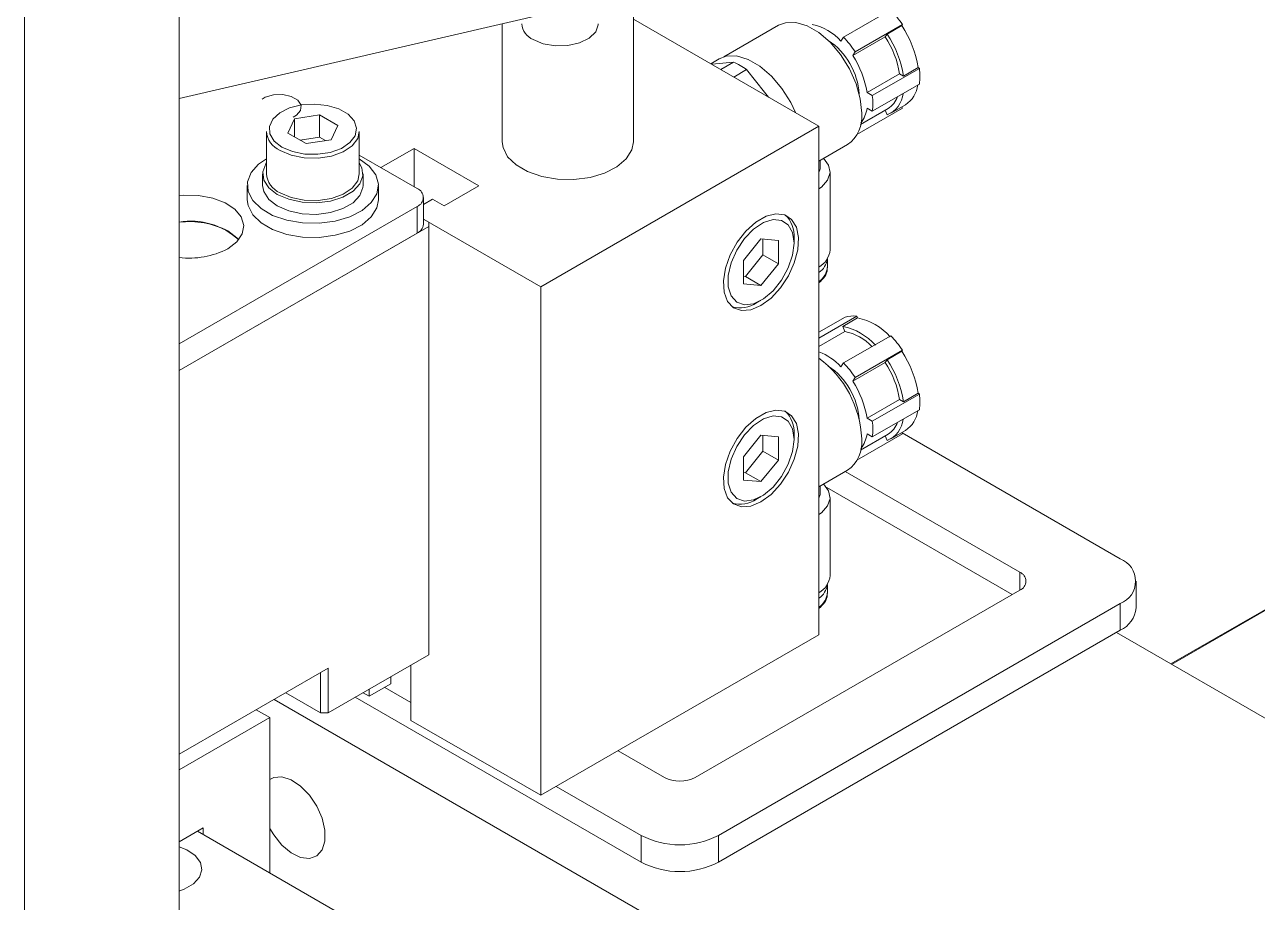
# Model space of a CAD drawing. Header units: millimetres. Extents: x 169 to 14583, y -399 to 10804.
# Drawn here: x 10669.7 to 10782.5, y 8012.6 to 8092.9 of the extents above; entities that cross this region are included whole.
import ezdxf

# ---------------------------------------------------------------- set-up
doc = ezdxf.new("R2010")
doc.units = ezdxf.units.MM
doc.header["$LTSCALE"] = 35

msp = doc.modelspace()

# ---------------------------------------------------------------- linework, layer by layer
at = {"color": 7, "linetype": 'Continuous', "lineweight": 18}
for p, q in [((10669.669, 8490.013), (10669.669, 7997.076)), ((10683.811, 8481.849), (10683.811, 8005.24)), ((10924.227, 8120.72), (10774.632, 8034.361)), ((10725.379, 8082.187), (10725.379, 8097.493)), ((10717.964, 8094.03), (10683.811, 8086.143)), ((10748.218, 8093.821), (10744.621, 8091.745)), ((10713.379, 8092.971), (10713.379, 8082.187)), ((10742.36, 8083.616), (10725.379, 8093.419)), ((10738.671, 8092.842), (10733.668, 8089.953)), ((10750.006, 8092.901), (10745.692, 8090.411)), ((10748.599, 8092.037), (10749.943, 8092.812)), ((10749.943, 8092.812), (10750.006, 8092.901)), ((10744.621, 8091.745), (10744.379, 8091.401)), ((10748.42, 8091.782), (10745.451, 8090.068)), ((10748.42, 8091.782), (10748.599, 8092.037)), ((10745.451, 8090.068), (10745.692, 8090.411)), ((10733.245, 8089.767), (10732.475, 8089.322)), ((10732.902, 8089.319), (10732.537, 8089.287)), ((10734.555, 8089.467), (10732.902, 8089.319)), ((10733.39, 8088.794), (10734.555, 8089.467)), ((10734.573, 8088.111), (10735.739, 8088.784)), ((10737.392, 8086.727), (10735.739, 8088.784)), ((10749.733, 8088.4), (10746.763, 8086.685)), ((10751.559, 8088.897), (10747.246, 8086.406)), ((10750.091, 8088.193), (10749.733, 8088.4)), ((10751.434, 8088.969), (10750.091, 8088.193)), ((10751.559, 8088.897), (10751.434, 8088.969)), ((10751.559, 8087.468), (10747.246, 8084.978)), ((10737.757, 8086.273), (10737.392, 8086.727)), ((10747.246, 8086.406), (10746.763, 8086.685)), ((10694.377, 8084.294), (10696.654, 8084.647)), ((10698.322, 8083.684), (10696.654, 8084.647)), ((10696.654, 8082.605), (10696.654, 8084.647)), ((10750.006, 8085.257), (10745.844, 8082.854)), ((10746.174, 8083.779), (10748.686, 8085.229)), ((10746.763, 8085.256), (10747.246, 8084.978)), ((10748.599, 8084.642), (10748.429, 8085.081)), ((10748.936, 8084.796), (10750.28, 8085.572)), ((10750.006, 8085.257), (10749.956, 8085.385)), ((10693.766, 8082.979), (10694.377, 8084.294)), ((10694.377, 8082.627), (10694.377, 8084.294)), ((10697.711, 8082.369), (10698.322, 8083.684)), ((10716.904, 8068.921), (10742.36, 8083.616)), ((10742.36, 8037.073), (10742.36, 8083.616)), ((10691.794, 8083.128), (10691.794, 8079.249)), ((10693.766, 8082.979), (10695.434, 8082.017)), ((10694.888, 8082.332), (10696.654, 8082.605)), ((10697.711, 8082.369), (10695.434, 8082.017)), ((10697.2, 8082.29), (10696.654, 8082.605)), ((10700.294, 8079.249), (10700.294, 8083.128)), ((10702.267, 8079.82), (10705.307, 8081.575)), ((10705.307, 8081.575), (10711.247, 8078.146)), ((10705.307, 8078.065), (10705.307, 8081.575)), ((10742.36, 8080.422), (10744.971, 8081.929)), ((10705.59, 8077.902), (10700.294, 8080.959)), ((10742.484, 8079.869), (10742.484, 8080.494)), ((10691.444, 8079.249), (10691.444, 8078.188)), ((10700.644, 8078.188), (10700.644, 8079.249)), ((10743.384, 8072.285), (10743.384, 8079.445)), ((10690.044, 8078.188), (10690.044, 8076.881)), ((10702.044, 8076.881), (10702.044, 8078.188)), ((10711.247, 8078.146), (10708.065, 8076.309)), ((10706.176, 8074.636), (10706.176, 8077.085)), ((10707.004, 8076.921), (10706.176, 8076.443)), ((10708.065, 8076.309), (10707.004, 8076.921)), ((10705.59, 8076.269), (10683.811, 8063.696)), ((10705.59, 8073.819), (10705.59, 8076.269)), ((10706.651, 8074.431), (10683.811, 8061.246)), ((10706.176, 8075.114), (10716.904, 8068.921)), ((10706.176, 8075.114), (10706.651, 8074.84)), ((10706.651, 8074.431), (10706.651, 8074.84)), ((10706.651, 8035.237), (10706.651, 8074.431)), ((10705.59, 8073.819), (10683.811, 8061.246)), ((10735.465, 8071.307), (10737.056, 8073.286)), ((10737.056, 8073.286), (10738.647, 8073.143)), ((10737.233, 8073.27), (10737.233, 8071.838)), ((10740.085, 8072.913), (10740.085, 8073.387)), ((10738.647, 8073.143), (10738.647, 8071.022)), ((10735.465, 8069.185), (10735.465, 8071.307)), ((10737.233, 8071.838), (10735.642, 8069.859)), ((10738.647, 8071.022), (10737.056, 8069.043)), ((10737.233, 8071.838), (10738.647, 8071.022)), ((10743.134, 8070.733), (10743.134, 8071.471)), ((10735.642, 8069.859), (10735.465, 8069.875)), ((10735.642, 8069.859), (10737.056, 8069.043)), ((10716.904, 8022.378), (10716.904, 8068.921)), ((10737.056, 8069.043), (10735.465, 8069.185)), ((10736.646, 8067.43), (10737.057, 8067.667)), ((10745.826, 8066.225), (10742.36, 8064.224)), ((10744.754, 8066.129), (10742.36, 8064.747)), ((10744.545, 8065.288), (10745.889, 8066.064)), ((10745.889, 8066.064), (10745.826, 8066.225)), ((10744.724, 8064.827), (10742.36, 8063.462)), ((10744.724, 8064.827), (10744.545, 8065.288)), ((10748.934, 8064.431), (10744.621, 8061.941)), ((10750.006, 8063.098), (10745.692, 8060.608)), ((10749.943, 8063.009), (10750.006, 8063.098)), ((10744.621, 8061.941), (10744.379, 8061.597)), ((10748.42, 8061.978), (10745.451, 8060.264)), ((10748.42, 8061.978), (10748.599, 8062.233)), ((10748.599, 8062.233), (10749.943, 8063.009)), ((10745.451, 8060.264), (10745.692, 8060.608)), ((10749.733, 8058.596), (10746.763, 8056.882)), ((10751.559, 8059.093), (10747.246, 8056.603)), ((10750.091, 8058.389), (10749.733, 8058.596)), ((10751.434, 8059.165), (10750.091, 8058.389)), ((10751.559, 8059.093), (10751.434, 8059.165)), ((10751.559, 8057.664), (10747.246, 8055.174)), ((10747.246, 8056.603), (10746.763, 8056.882)), ((10735.465, 8053.343), (10737.056, 8055.322)), ((10737.056, 8055.322), (10738.647, 8055.18)), ((10737.233, 8055.306), (10737.233, 8053.875)), ((10738.647, 8055.18), (10738.647, 8053.058)), ((10740.085, 8054.949), (10740.085, 8055.423)), ((10750.006, 8055.453), (10745.844, 8053.051)), ((10746.174, 8053.975), (10748.686, 8055.425)), ((10746.763, 8055.453), (10747.246, 8055.174)), ((10748.599, 8054.839), (10748.429, 8055.277)), ((10748.936, 8054.992), (10750.28, 8055.768)), ((10750.006, 8055.453), (10749.956, 8055.581)), ((10769.937, 8044.012), (10749.973, 8055.537)), ((10735.465, 8051.221), (10735.465, 8053.343)), ((10737.233, 8053.875), (10735.642, 8051.895)), ((10738.647, 8053.058), (10737.056, 8051.079)), ((10737.233, 8053.875), (10738.647, 8053.058)), ((10735.642, 8051.895), (10735.465, 8051.911)), ((10735.642, 8051.895), (10737.056, 8051.079)), ((10742.36, 8050.618), (10744.971, 8052.126)), ((10744.769, 8052.01), (10760.744, 8042.787)), ((10737.056, 8051.079), (10735.465, 8051.221)), ((10742.484, 8050.066), (10742.484, 8050.69)), ((10736.646, 8049.466), (10737.057, 8049.703)), ((10743.08, 8050.535), (10760.037, 8040.746)), ((10743.384, 8042.481), (10743.384, 8049.641)), ((10774.576, 8034.393), (10796.948, 8047.309)), ((10760.744, 8041.155), (10760.744, 8042.787)), ((10743.134, 8040.929), (10743.134, 8041.667)), ((10771.401, 8039.521), (10771.401, 8041.971)), ((10760.744, 8041.155), (10731.046, 8024.01)), ((10733.167, 8018.703), (10769.937, 8039.93)), ((10769.937, 8037.48), (10769.937, 8039.93)), ((10769.937, 8037.48), (10733.167, 8016.254)), ((10975.846, 7918.202), (10769.583, 8037.276)), ((10716.904, 8022.378), (10742.36, 8037.073)), ((10706.651, 8035.237), (10697.458, 8029.931)), ((10697.458, 8034.014), (10683.811, 8026.135)), ((10697.458, 8034.014), (10697.458, 8029.931)), ((10705.024, 8029.236), (10705.024, 8034.299)), ((10696.751, 8029.931), (10696.751, 8033.605)), ((10703.186, 8032.583), (10703.186, 8033.237)), ((10696.751, 8029.931), (10693.569, 8031.768)), ((10700.639, 8031.767), (10701.206, 8031.44)), ((10701.206, 8031.44), (10703.186, 8032.583)), ((10701.206, 8031.44), (10701.206, 8032.094)), ((10705.024, 8030.868), (10702.62, 8032.256)), ((10975.846, 7867.585), (10692.505, 8031.154)), ((10726.096, 8016.254), (10699.931, 8031.358)), ((10692.12, 8029.49), (10683.811, 8024.694)), ((10692.12, 8029.49), (10690.871, 8030.211)), ((10692.12, 8015.255), (10692.12, 8029.49)), ((10697.458, 8029.931), (10696.751, 8029.931)), ((10705.024, 8029.236), (10716.904, 8022.378)), ((10728.217, 8024.01), (10723.974, 8026.46)), ((10726.096, 8018.703), (10718.317, 8023.194)), ((10683.811, 8018.133), (10686.003, 8019.399)), ((10975.846, 7851.463), (10685.473, 8019.092)), ((10686.003, 8019.399), (10686.003, 8018.786)), ((10726.096, 8016.254), (10726.096, 8018.703)), ((10733.167, 8018.703), (10733.167, 8016.254))]:
    msp.add_line(p, q, dxfattribs=at)
at = {"color": 7, "linetype": 'Continuous', "lineweight": 18, "flags": 128}
for points in [[(10716.197, 8091.538), (10717.134, 8091.152), (10718.239, 8090.962), (10719.39, 8090.989), (10720.463, 8091.231), (10721.342, 8091.661), (10721.932, 8092.232), (10722.168, 8092.883), (10722.171, 8092.967)], [(10746.276, 8084.814), (10746.146, 8086.12), (10745.765, 8087.499), (10745.155, 8088.872), (10744.351, 8090.158), (10743.401, 8091.284), (10742.358, 8092.182), (10741.284, 8092.802), (10740.241, 8093.107), (10739.29, 8093.08), (10738.671, 8092.842)], [(10733.245, 8089.767), (10733.869, 8090.007), (10734.828, 8090.035), (10735.879, 8089.727), (10736.961, 8089.102), (10738.012, 8088.197), (10738.971, 8087.062), (10739.781, 8085.766), (10740.212, 8084.856)], [(10694.252, 8084.447), (10694.539, 8084.613), (10694.923, 8085.046), (10694.969, 8085.533), (10694.667, 8085.987), (10694.07, 8086.331), (10693.283, 8086.506), (10692.441, 8086.48), (10691.69, 8086.258), (10691.402, 8086.092)], [(10693.216, 8081.699), (10694.175, 8081.29), (10695.3, 8081.063), (10696.492, 8081.037), (10697.644, 8081.215), (10698.653, 8081.581), (10699.431, 8082.103), (10699.908, 8082.734), (10700.041, 8083.418), (10699.82, 8084.094), (10699.262, 8084.703), (10698.419, 8085.19), (10697.365, 8085.511), (10696.194, 8085.639), (10695.009, 8085.562), (10693.916, 8085.287), (10693.012, 8084.838), (10692.378, 8084.255), (10692.069, 8083.59), (10692.114, 8082.902), (10692.508, 8082.253), (10693.216, 8081.699)], [(10700.294, 8083.128), (10700.149, 8082.493), (10699.643, 8081.822), (10698.816, 8081.268), (10697.744, 8080.879), (10696.52, 8080.69), (10695.254, 8080.717), (10694.058, 8080.958), (10693.039, 8081.393)], [(10713.379, 8082.187), (10713.452, 8081.645), (10713.872, 8080.812), (10714.638, 8080.064), (10715.701, 8079.45), (10716.996, 8079.008), (10718.44, 8078.766), (10719.943, 8078.739), (10721.411, 8078.928), (10722.751, 8079.323), (10723.879, 8079.897), (10724.725, 8080.615), (10725.234, 8081.432), (10725.379, 8082.187)], [(10700.287, 8080.637), (10701.209, 8079.951), (10701.806, 8079.154), (10702.041, 8078.296), (10701.9, 8077.432), (10701.39, 8076.615), (10700.545, 8075.897), (10699.417, 8075.323), (10698.076, 8074.929), (10696.609, 8074.739), (10695.105, 8074.766), (10693.661, 8075.009), (10692.367, 8075.451), (10691.303, 8076.065), (10690.538, 8076.812), (10690.118, 8077.646), (10690.071, 8078.513), (10690.399, 8079.361), (10691.082, 8080.134), (10691.794, 8080.632)], [(10700.294, 8080.265), (10700.539, 8079.813), (10700.632, 8079.06), (10700.354, 8078.321), (10699.727, 8077.658), (10698.801, 8077.123), (10697.652, 8076.761), (10696.372, 8076.6), (10695.066, 8076.654), (10693.84, 8076.918), (10692.791, 8077.371), (10692.007, 8077.976), (10691.549, 8078.685), (10691.456, 8079.438), (10691.734, 8080.177), (10691.794, 8080.265)], [(10742.791, 8080.671), (10743.244, 8080.058), (10743.381, 8079.357), (10743.154, 8078.663), (10742.582, 8078.04), (10742.36, 8077.88)], [(10693.039, 8077.514), (10694.058, 8077.08), (10695.254, 8076.838), (10696.52, 8076.811), (10697.744, 8077), (10698.816, 8077.389), (10699.643, 8077.944), (10700.149, 8078.614), (10700.294, 8079.249)], [(10742.484, 8079.869), (10742.471, 8079.708), (10742.36, 8079.36)], [(10700.644, 8078.188), (10700.632, 8077.998), (10700.354, 8077.259), (10699.727, 8076.596), (10698.801, 8076.062), (10697.652, 8075.699), (10696.372, 8075.539), (10695.066, 8075.593), (10693.84, 8075.857), (10692.791, 8076.31), (10692.007, 8076.915), (10691.549, 8077.623), (10691.444, 8078.188)], [(10688.266, 8072.391), (10689.089, 8073.017), (10689.588, 8073.748), (10689.727, 8074.53), (10689.496, 8075.305), (10688.911, 8076.015), (10688.016, 8076.607), (10686.878, 8077.038), (10685.58, 8077.276), (10684.219, 8077.303), (10683.811, 8077.269)], [(10702.044, 8076.881), (10701.9, 8076.125), (10701.39, 8075.309), (10700.545, 8074.59), (10699.417, 8074.016), (10698.076, 8073.622), (10696.609, 8073.433), (10695.105, 8073.46), (10693.661, 8073.702), (10692.367, 8074.144), (10691.303, 8074.758), (10690.538, 8075.505), (10690.118, 8076.339), (10690.044, 8076.881)], [(10737.056, 8067.193), (10737.984, 8067.876), (10738.843, 8068.802), (10739.57, 8069.904), (10740.11, 8071.1), (10740.424, 8072.3), (10740.488, 8073.416), (10740.297, 8074.365), (10739.866, 8075.077), (10739.227, 8075.498), (10738.426, 8075.598), (10737.525, 8075.369), (10736.588, 8074.829), (10735.686, 8074.016), (10734.886, 8072.992), (10734.246, 8071.833), (10733.815, 8070.623), (10733.625, 8069.454), (10733.689, 8068.412), (10734.002, 8067.574), (10734.543, 8067.002), (10735.269, 8066.739), (10736.128, 8066.804), (10737.056, 8067.193)], [(10740.085, 8072.913), (10739.95, 8071.804), (10739.559, 8070.639), (10738.945, 8069.52), (10738.163, 8068.548), (10737.283, 8067.807), (10736.382, 8067.366), (10735.542, 8067.261), (10734.836, 8067.504), (10734.328, 8068.072), (10734.062, 8068.914), (10734.062, 8069.957), (10734.328, 8071.106), (10734.836, 8072.261), (10735.542, 8073.319), (10736.382, 8074.185), (10737.283, 8074.782), (10738.163, 8075.058), (10738.945, 8074.989), (10739.559, 8074.579), (10739.95, 8073.866), (10740.085, 8072.913)], [(10689.258, 8073.207), (10689.089, 8073.397), (10688.266, 8074.023)], [(10737.056, 8049.229), (10737.984, 8049.912), (10738.843, 8050.839), (10739.57, 8051.941), (10740.11, 8053.136), (10740.424, 8054.336), (10740.488, 8055.452), (10740.297, 8056.401), (10739.866, 8057.113), (10739.227, 8057.534), (10738.426, 8057.634), (10737.525, 8057.405), (10736.588, 8056.865), (10735.686, 8056.052), (10734.886, 8055.028), (10734.246, 8053.869), (10733.815, 8052.66), (10733.625, 8051.491), (10733.689, 8050.448), (10734.002, 8049.61), (10734.543, 8049.038), (10735.269, 8048.775), (10736.128, 8048.84), (10737.056, 8049.229)], [(10740.085, 8054.949), (10739.95, 8053.84), (10739.559, 8052.675), (10738.945, 8051.556), (10738.163, 8050.584), (10737.283, 8049.844), (10736.382, 8049.402), (10735.542, 8049.297), (10734.836, 8049.54), (10734.328, 8050.108), (10734.062, 8050.95), (10734.062, 8051.993), (10734.328, 8053.143), (10734.836, 8054.297), (10735.542, 8055.355), (10736.382, 8056.221), (10737.283, 8056.818), (10738.163, 8057.095), (10738.945, 8057.025), (10739.559, 8056.615), (10739.95, 8055.902), (10740.085, 8054.949)], [(10742.791, 8050.867), (10743.244, 8050.254), (10743.381, 8049.553), (10743.154, 8048.86), (10742.582, 8048.236), (10742.36, 8048.076)], [(10742.484, 8050.066), (10742.471, 8049.905), (10742.36, 8049.556)], [(10692.12, 8023.816), (10692.469, 8023.994), (10693.217, 8024.061), (10694.06, 8023.797), (10694.921, 8023.225), (10695.726, 8022.396), (10696.402, 8021.384), (10696.888, 8020.278), (10697.143, 8019.177), (10697.143, 8018.18), (10696.888, 8017.373), (10696.402, 8016.829), (10695.726, 8016.597), (10694.921, 8016.697), (10694.06, 8017.12), (10693.217, 8017.828), (10692.469, 8018.759), (10692.12, 8019.341)], [(10683.772, 8013.602), (10684.277, 8013.785), (10685.12, 8014.272), (10685.677, 8014.88), (10685.899, 8015.557), (10685.766, 8016.241), (10685.289, 8016.872), (10684.511, 8017.393), (10683.811, 8017.672)]]:
    msp.add_lwpolyline(points, dxfattribs=at)
at = {"color": 7, "linetype": 'Continuous', "lineweight": 18}
for centre, radius, start, end in [((10741.743, 8087.375), 9.941, 33.77988, 38.85446), ((10716.85, 8093.089), 1.683, 184.16873, 247.15141), ((10740.727, 8088.105), 4.919, 42.0616, 77.94378), ((10742.392, 8087.671), 9.135, 8.16427, 34.24709), ((10739.632, 8086.122), 6.433, 3.89884, 56.09579), ((10737.686, 8085.073), 9.623, 33.69566, 43.89348), ((10741.464, 8087.137), 8.365, 8.68077, 33.73059), ((10741.048, 8086.896), 9.135, 8.16427, 34.24709), ((10731.919, 8083.534), 6.493, 53.95971, 66.04567), ((10738.494, 8085.423), 8.365, 8.68077, 33.73059), ((10745.986, 8088.182), 5.619, 352.69459, 7.30541), ((10748.936, 8087.667), 2.489, 302.68123, 353.39238), ((10741.673, 8085.692), 5.619, 352.69459, 7.30541), ((10747.677, 8086.859), 2.401, 292.58944, 353.91211), ((10747.601, 8086.999), 2.076, 301.50179, 340.72864), ((10743.242, 8084.449), 3.056, 304.45505, 6.85713), ((10744.083, 8085.601), 2.702, 321.64795, 352.68442), ((10693.87, 8083.303), 2.083, 184.82564, 246.4945), ((10693.87, 8079.424), 2.083, 184.82564, 246.4945), ((10705.28, 8077.085), 0.873, 290.78342, 69.21658), ((10737.574, 8073.618), 2.521, 354.73449, 47.61279), ((10684.915, 8068.541), 6.375, 47.05141, 99.96757), ((10684.754, 8067.234), 7.644, 62.64778, 97.08487), ((10705.175, 8074.735), 1.006, 294.37466, 354.3052), ((10684.754, 8079.18), 7.644, 262.91513, 297.35222), ((10741.43, 8072.445), 1.96, 298.27404, 355.29767), ((10741.385, 8071.677), 1.759, 303.66071, 353.12232), ((10741.405, 8070.842), 1.732, 303.44832, 356.40027), ((10735.173, 8069.601), 2.623, 253.49933, 304.16415), ((10745.501, 8063.824), 2.423, 82.28169, 107.93734), ((10744.834, 8060.792), 5.376, 41.32281, 78.68257), ((10743.49, 8060.016), 5.376, 41.32281, 78.68257), ((10743.725, 8060.093), 4.838, 43.77727, 78.08164), ((10741.999, 8057.759), 9.623, 33.69566, 43.89348), ((10740.449, 8057.948), 5.363, 42.87526, 69.1274), ((10736.574, 8054.577), 9.712, 2.55383, 53.43243), ((10737.686, 8055.269), 9.623, 33.69566, 43.89348), ((10741.464, 8057.334), 8.365, 8.68077, 33.73059), ((10741.048, 8057.092), 9.135, 8.16427, 34.24709), ((10742.392, 8057.868), 9.135, 8.16427, 34.24709), ((10739.632, 8056.318), 6.433, 3.89881, 56.09581), ((10738.494, 8055.619), 8.365, 8.68077, 33.73059), ((10745.986, 8058.378), 5.619, 352.69459, 7.30541), ((10737.574, 8055.654), 2.521, 354.73505, 47.60715), ((10748.936, 8057.863), 2.489, 302.68123, 353.39238), ((10741.673, 8055.888), 5.619, 352.69459, 7.30541), ((10747.677, 8057.056), 2.401, 292.58944, 353.91211), ((10747.601, 8057.195), 2.076, 301.50179, 340.72864), ((10744.083, 8055.797), 2.702, 321.6479, 352.68443), ((10743.242, 8054.645), 3.056, 304.45505, 6.85713), ((10735.173, 8051.637), 2.623, 253.50473, 304.16371), ((10769.162, 8041.971), 2.183, 290.78342, 69.21658), ((10760.434, 8041.971), 0.873, 290.78342, 69.21658), ((10741.43, 8042.642), 1.96, 298.27446, 355.29771), ((10741.385, 8041.873), 1.759, 303.6607, 353.12241), ((10741.405, 8041.038), 1.732, 303.44832, 356.40027), ((10768.899, 8039.771), 2.515, 294.37466, 354.3052), ((10729.632, 8026.739), 3.074, 242.60967, 297.39033), ((10729.632, 8025.527), 7.685, 242.60967, 297.39033), ((10729.632, 8023.077), 7.685, 242.60967, 297.39033)]:
    msp.add_arc(centre, radius, start, end, dxfattribs=at)
for points, knots in [([(10742.36, 8069.265), (10742.55, 8069.454), (10742.918, 8069.818), (10743.148, 8070.346), (10743.11, 8070.632), (10743.103, 8070.691)], [0, 0, 0, 0, 0.46191621, 0.88987322, 1, 1, 1, 1]), ([(10742.36, 8039.461), (10742.55, 8039.65), (10742.918, 8040.014), (10743.148, 8040.542), (10743.11, 8040.829), (10743.103, 8040.887)], [0, 0, 0, 0, 0.4619162, 0.8898732, 1, 1, 1, 1])]:
    msp.add_open_spline(points, degree=3, knots=knots, dxfattribs=at)

doc.saveas('drawing.dxf')
